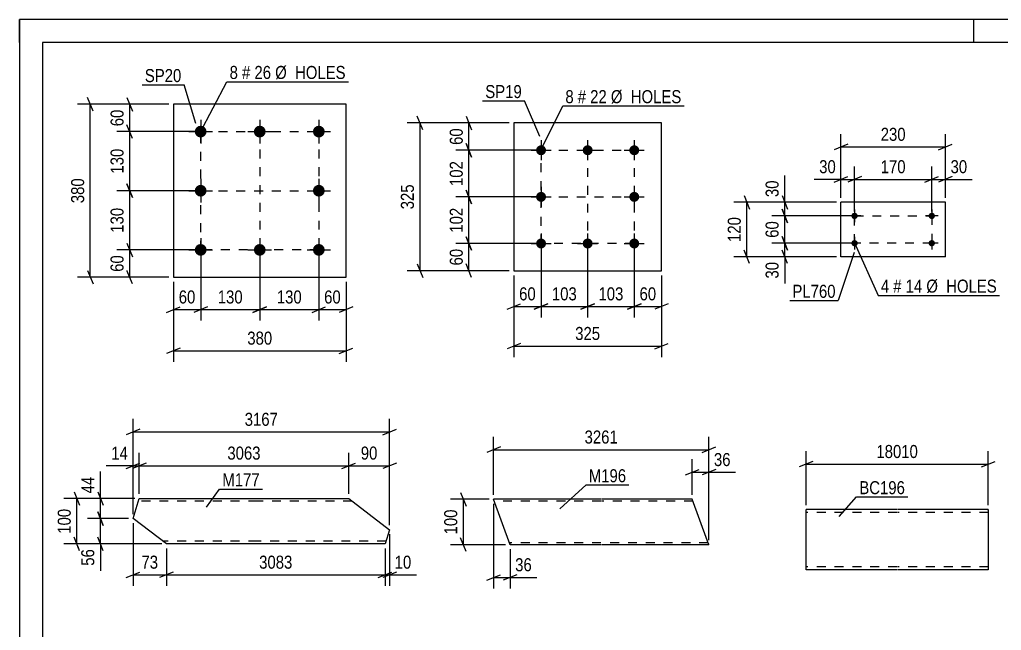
# Model space of a CAD drawing. Header units: millimetres. Extents: x 0 to 420, y 0 to 297.
# Drawn here: x 0 to 216, y 162.7 to 297 of the extents above; entities that cross this region are included whole.
import ezdxf

# ---------------------------------------------------------------- set-up
doc = ezdxf.new("R2010")
doc.units = ezdxf.units.MM
doc.linetypes.add('DXK_LINE_DOT2', pattern=[3.9198, 1.9599, -1.9599])
doc.styles.add('Arial Narrow', font='ARIALN.TTF', dxfattribs={"height": 0.2})

# ---------------------------------------------------------------- blocks, each defined once
blk = doc.blocks.new('Unknown-814761063-1133')
at = {"color": 5, "linetype": 'Continuous'}
for p, q in [((420, 297), (0, 297)), ((0, 297), (0, 0)), ((0, 292), (0, 297)), ((210, 292), (210, 297)), ((415, 292), (5, 292)), ((5, 292), (5, 5))]:
    blk.add_line(p, q, dxfattribs=at)
blk = doc.blocks.new('Part-814761063-11784 - 11783')
at = {"color": 2, "linetype": 'Continuous'}
for p, q in [((127.93, 191.57), (104.29, 191.57)), ((107.93, 181.57), (104.29, 191.57)), ((148.03, 191.57), (128.03, 191.57)), ((151.38, 182.37), (148.03, 191.57)), ((127.93, 181.57), (107.93, 181.57)), ((151.67, 181.57), (128.03, 181.57)), ((151.67, 181.57), (151.38, 182.37))]:
    blk.add_line(p, q, dxfattribs=at)
at = {"color": 7, "linetype": 'DXK_LINE_DOT2'}
for p, q in [((127.93, 191.17), (104.43, 191.17)), ((148.17, 191.17), (128.03, 191.17)), ((127.93, 181.97), (107.78, 181.97)), ((107.84, 181.81), (107.93, 181.57)), ((151.52, 181.97), (128.03, 181.97)), ((151.64, 181.63), (151.58, 181.81)), ((151.67, 181.57), (151.64, 181.63))]:
    blk.add_line(p, q, dxfattribs=at)
blk = doc.blocks.new('Part-814761063-11792 - 11791')
at = {"color": 2, "linetype": 'Continuous'}
for p, q in [((24.96, 187.32), (26.34, 191.73)), ((26.34, 191.73), (52.31, 191.73)), ((52.41, 191.73), (72.41, 191.73)), ((72.41, 191.73), (81.4, 184.87)), ((32.31, 181.73), (24.96, 187.32)), ((81.4, 184.87), (80.42, 181.73)), ((52.31, 181.73), (32.31, 181.73)), ((80.42, 181.73), (52.41, 181.73))]:
    blk.add_line(p, q, dxfattribs=at)
at = {"color": 7, "linetype": 'DXK_LINE_DOT2'}
for p, q in [((52.31, 191.13), (26.15, 191.13)), ((73.19, 191.13), (52.41, 191.13)), ((52.31, 182.33), (31.52, 182.33)), ((80.61, 182.33), (52.41, 182.33))]:
    blk.add_line(p, q, dxfattribs=at)
blk = doc.blocks.new('Part-814761063-9912 - 9911')
at = {"color": 2, "linetype": 'Continuous'}
for p, q in [((141.25, 274.29), (108.75, 274.29)), ((108.75, 274.29), (108.75, 241.79)), ((141.25, 241.79), (141.25, 274.29)), ((108.75, 241.79), (141.25, 241.79))]:
    blk.add_line(p, q, dxfattribs=at)
blk = doc.blocks.new('Bolt-814761063-9913 - 9911')
at = {"linetype": 'Continuous'}
for points in [[(114.75, 269.39, -1), (114.75, 267.19, -1)], [(125, 269.39, -1), (125, 267.19, -1)], [(135.25, 269.39, -1), (135.25, 267.19, -1)], [(114.75, 259.14, -1), (114.75, 256.94, -1)], [(135.25, 259.14, -1), (135.25, 256.94, -1)], [(114.75, 248.89, -1), (114.75, 246.69, -1)], [(125, 248.89, -1), (125, 246.69, -1)], [(135.25, 248.89, -1), (135.25, 246.69, -1)]]:
    blk.add_hatch(color=1, dxfattribs=at).paths.add_polyline_path(points)
at = {"color": 1, "linetype": 'Continuous'}
for p, q in [((114.75, 270.49), (114.75, 266.09)), ((125, 270.49), (125, 266.09)), ((135.25, 270.49), (135.25, 266.09)), ((112.55, 268.29), (116.95, 268.29)), ((122.8, 268.29), (127.2, 268.29)), ((133.05, 268.29), (137.45, 268.29)), ((114.75, 260.24), (114.75, 255.84)), ((135.25, 260.24), (135.25, 255.84)), ((112.55, 258.04), (116.95, 258.04)), ((133.05, 258.04), (137.45, 258.04)), ((114.75, 249.99), (114.75, 245.59)), ((125, 249.99), (125, 245.59)), ((135.25, 249.99), (135.25, 245.59)), ((112.55, 247.79), (116.95, 247.79)), ((122.8, 247.79), (127.2, 247.79)), ((133.05, 247.79), (137.45, 247.79))]:
    blk.add_line(p, q, dxfattribs=at)
blk = doc.blocks.new('Part-814761063-9975 - 9974')
at = {"color": 2, "linetype": 'Continuous'}
for p, q in [((71.84, 278.39), (33.84, 278.39)), ((33.84, 278.39), (33.84, 240.39)), ((71.84, 240.39), (71.84, 278.39)), ((33.84, 240.39), (71.84, 240.39))]:
    blk.add_line(p, q, dxfattribs=at)
blk = doc.blocks.new('Bolt-814761063-9976 - 9974')
at = {"linetype": 'Continuous'}
for points in [[(39.84, 273.69, -1), (39.84, 271.09, -1)], [(52.84, 273.69, -1), (52.84, 271.09, -1)], [(65.84, 273.69, -1), (65.84, 271.09, -1)], [(39.84, 260.69, -1), (39.84, 258.09, -1)], [(65.84, 260.69, -1), (65.84, 258.09, -1)], [(39.84, 247.69, -1), (39.84, 245.09, -1)], [(52.84, 247.69, -1), (52.84, 245.09, -1)], [(65.84, 247.69, -1), (65.84, 245.09, -1)]]:
    blk.add_hatch(color=1, dxfattribs=at).paths.add_polyline_path(points)
at = {"color": 1, "linetype": 'Continuous'}
for p, q in [((39.84, 274.99), (39.84, 269.79)), ((52.84, 274.99), (52.84, 269.79)), ((65.84, 274.99), (65.84, 269.79)), ((37.24, 272.39), (42.44, 272.39)), ((50.24, 272.39), (55.44, 272.39)), ((63.24, 272.39), (68.44, 272.39)), ((39.84, 261.99), (39.84, 256.79)), ((65.84, 261.99), (65.84, 256.79)), ((37.24, 259.39), (42.44, 259.39)), ((63.24, 259.39), (68.44, 259.39)), ((39.84, 248.99), (39.84, 243.79)), ((52.84, 248.99), (52.84, 243.79)), ((65.84, 248.99), (65.84, 243.79)), ((37.24, 246.39), (42.44, 246.39)), ((50.24, 246.39), (55.44, 246.39)), ((63.24, 246.39), (68.44, 246.39))]:
    blk.add_line(p, q, dxfattribs=at)
blk = doc.blocks.new('Part-814761063-10083 - 10082')
at = {"color": 2, "linetype": 'Continuous'}
for p, q in [((203.73, 256.86), (180.73, 256.86)), ((180.73, 244.86), (180.73, 256.86)), ((203.73, 244.86), (203.73, 256.86)), ((203.73, 244.86), (180.73, 244.86))]:
    blk.add_line(p, q, dxfattribs=at)
blk = doc.blocks.new('Bolt-814761063-10084 - 10082')
at = {"linetype": 'Continuous'}
for points in [[(183.73, 253.16, -1), (183.73, 254.56, -1)], [(200.73, 253.16, -1), (200.73, 254.56, -1)], [(183.73, 247.16, -1), (183.73, 248.56, -1)], [(200.73, 247.16, -1), (200.73, 248.56, -1)]]:
    blk.add_hatch(color=1, dxfattribs=at).paths.add_polyline_path(points)
at = {"color": 1, "linetype": 'Continuous'}
for p, q in [((183.73, 255.26), (183.73, 252.46)), ((200.73, 255.26), (200.73, 252.46)), ((185.13, 253.86), (182.33, 253.86)), ((202.13, 253.86), (199.33, 253.86)), ((183.73, 249.26), (183.73, 246.46)), ((200.73, 249.26), (200.73, 246.46)), ((185.13, 247.86), (182.33, 247.86)), ((202.13, 247.86), (199.33, 247.86))]:
    blk.add_line(p, q, dxfattribs=at)
blk = doc.blocks.new('Part-814761063-10213 - 10212')
at = {"color": 2, "linetype": 'Continuous'}
for p, q in [((193.07, 189.28), (173.07, 189.28)), ((173.07, 176.17), (173.07, 189.28)), ((213.17, 189.28), (193.17, 189.28)), ((213.17, 189.28), (213.17, 176.08)), ((173.07, 176.08), (173.07, 176.17)), ((193.07, 176.08), (173.07, 176.08)), ((213.17, 176.08), (193.17, 176.08))]:
    blk.add_line(p, q, dxfattribs=at)
at = {"color": 7, "linetype": 'DXK_LINE_DOT2'}
for p, q in [((193.07, 188.68), (173.07, 188.68)), ((213.17, 188.68), (193.17, 188.68)), ((213.17, 189.18), (213.17, 189.28)), ((173.07, 176.68), (173.07, 176.72)), ((193.07, 176.68), (173.07, 176.68)), ((213.17, 176.68), (193.17, 176.68)), ((213.17, 176.68), (213.17, 176.72))]:
    blk.add_line(p, q, dxfattribs=at)
blk = doc.blocks.new('Rectangle-814761063-12235 - 9911')
at = {"color": 1, "linetype": 'DXK_LINE_DOT2'}
blk.add_lwpolyline([(114.75, 268.29), (135.25, 268.29), (135.25, 247.79), (114.75, 247.79), (114.75, 268.29)], close=True, dxfattribs=at)
blk = doc.blocks.new('Rectangle-814761063-12224 - 9974')
at = {"color": 1, "linetype": 'DXK_LINE_DOT2'}
blk.add_lwpolyline([(39.84, 272.39), (65.84, 272.39), (65.84, 246.39), (39.84, 246.39), (39.84, 272.39)], close=True, dxfattribs=at)
blk = doc.blocks.new('Rectangle-814761063-12245 - 10082')
at = {"color": 1, "linetype": 'DXK_LINE_DOT2'}
blk.add_lwpolyline([(183.73, 253.86), (200.73, 253.86), (200.73, 247.86), (183.73, 247.86), (183.73, 253.86)], close=True, dxfattribs=at)
blk = doc.blocks.new('Line-814761063-12289 - 9911')
at = {"color": 1, "linetype": 'DXK_LINE_DOT2'}
blk.add_line((125, 268.29), (125, 247.79), dxfattribs=at)
blk = doc.blocks.new('Line-814761063-12275 - 9974')
at = {"color": 1, "linetype": 'DXK_LINE_DOT2'}
blk.add_line((52.84, 272.39), (52.84, 246.39), dxfattribs=at)
blk = doc.blocks.new('Line-814761063-12296 - 9911')
at = {"color": 1, "linetype": 'DXK_LINE_DOT2'}
blk.add_line((114.75, 258.04), (135.25, 258.04), dxfattribs=at)
blk = doc.blocks.new('Line-814761063-12282 - 9974')
at = {"color": 1, "linetype": 'DXK_LINE_DOT2'}
blk.add_line((39.84, 259.39), (65.84, 259.39), dxfattribs=at)
blk = doc.blocks.new('StraightDimension-814761063-12128 - 11783')
at = {"color": 7, "linetype": 'Continuous'}
for p, q in [((148.03, 192.57), (148.03, 200.36)), ((151.67, 182.57), (151.67, 200.36)), ((146.53, 196.91), (149.53, 198.11)), ((148.03, 197.51), (151.67, 197.51)), ((153.17, 198.11), (150.17, 196.91))]:
    blk.add_line(p, q, dxfattribs=at)
at = {"color": 0}
blk.add_wipeout([(157.05, 198.26), (157.05, 202.46), (152.19, 202.46), (152.19, 198.26)], dxfattribs=at)
at = {"color": 7, "linetype": 'Continuous'}
blk.add_line((151.67, 197.51), (157.57, 197.51), dxfattribs=at)
blk.add_line((151.67, 197.51), (157.57, 197.51), dxfattribs=at)
at = {"color": 3, "style": 'Arial Narrow'}
blk.add_text('36', height=2.863, dxfattribs=at).set_placement((152.79, 198.86))
blk = doc.blocks.new('StraightDimension-814761063-12171 - 11783')
at = {"color": 7, "linetype": 'Continuous'}
for p, q in [((97.05, 193.07), (98.25, 190.07)), ((103.29, 191.57), (94.8, 191.57)), ((97.65, 181.57), (97.65, 191.57)), ((106.93, 181.57), (94.8, 181.57)), ((98.25, 180.07), (97.05, 183.07))]:
    blk.add_line(p, q, dxfattribs=at)
at = {"color": 0}
blk.add_wipeout([(96.9, 189.92), (92.7, 189.92), (92.7, 183.23), (96.9, 183.23)], dxfattribs=at)
at = {"color": 3, "style": 'Arial Narrow'}
blk.add_text('100', height=2.863, rotation=90.0002, dxfattribs=at).set_placement((96.3, 183.83))
blk = doc.blocks.new('StraightDimension-814761063-12117 - 11783')
at = {"color": 7, "linetype": 'Continuous'}
for p, q in [((104.29, 192.57), (104.29, 205.31)), ((151.67, 182.57), (151.67, 205.31)), ((105.79, 203.06), (102.79, 201.86)), ((104.29, 202.46), (151.67, 202.46)), ((150.17, 201.86), (153.17, 203.06))]:
    blk.add_line(p, q, dxfattribs=at)
at = {"color": 0}
blk.add_wipeout([(132.23, 203.21), (132.23, 207.41), (123.72, 207.41), (123.72, 203.21)], dxfattribs=at)
at = {"color": 3, "style": 'Arial Narrow'}
blk.add_text('3261', height=2.863, dxfattribs=at).set_placement((124.32, 203.81))
blk = doc.blocks.new('StraightDimension-814761063-12153 - 11783')
at = {"color": 7, "linetype": 'Continuous'}
for p, q in [((104.29, 190.57), (104.29, 171.98)), ((107.93, 180.57), (107.93, 171.98)), ((102.79, 173.78), (105.79, 174.98)), ((104.29, 174.38), (107.93, 174.38)), ((109.43, 174.98), (106.43, 173.78))]:
    blk.add_line(p, q, dxfattribs=at)
at = {"color": 0}
blk.add_wipeout([(113.31, 175.13), (113.31, 179.33), (108.45, 179.33), (108.45, 175.13)], dxfattribs=at)
at = {"color": 7, "linetype": 'Continuous'}
blk.add_line((107.93, 174.38), (113.83, 174.38), dxfattribs=at)
blk.add_line((107.93, 174.38), (113.83, 174.38), dxfattribs=at)
at = {"color": 3, "style": 'Arial Narrow'}
blk.add_text('36', height=2.863, dxfattribs=at).set_placement((109.05, 175.73))
blk = doc.blocks.new('StraightDimension-814761063-11976 - 11791')
at = {"color": 7, "linetype": 'Continuous'}
for p, q in [((81.4, 183.87), (81.4, 172.55)), ((80.42, 180.73), (80.42, 172.55)), ((78.92, 174.35), (81.92, 175.55)), ((82.9, 175.55), (79.9, 174.35)), ((80.42, 174.95), (81.4, 174.95))]:
    blk.add_line(p, q, dxfattribs=at)
at = {"color": 0}
blk.add_wipeout([(86.78, 175.7), (86.78, 179.9), (81.93, 179.9), (81.93, 175.7)], dxfattribs=at)
at = {"color": 7, "linetype": 'Continuous'}
blk.add_line((81.4, 174.95), (87.31, 174.95), dxfattribs=at)
blk.add_line((81.4, 174.95), (87.31, 174.95), dxfattribs=at)
at = {"color": 3, "style": 'Arial Narrow'}
blk.add_text('10', height=2.863, dxfattribs=at).set_placement((82.53, 176.3))
blk = doc.blocks.new('StraightDimension-814761063-11896 - 11791')
at = {"color": 7, "linetype": 'Continuous'}
for p, q in [((24.96, 188.32), (24.96, 201.78)), ((26.34, 192.73), (26.34, 201.78)), ((23.46, 198.33), (26.46, 199.53)), ((27.84, 199.53), (24.84, 198.33)), ((24.96, 198.93), (26.34, 198.93))]:
    blk.add_line(p, q, dxfattribs=at)
at = {"color": 0}
blk.add_wipeout([(24.44, 199.68), (24.44, 203.88), (19.58, 203.88), (19.58, 199.68)], dxfattribs=at)
at = {"color": 7, "linetype": 'Continuous'}
blk.add_line((24.96, 198.93), (19.06, 198.93), dxfattribs=at)
blk.add_line((24.96, 198.93), (19.06, 198.93), dxfattribs=at)
at = {"color": 3, "style": 'Arial Narrow'}
blk.add_text('14', height=2.863, dxfattribs=at).set_placement((20.18, 200.28))
blk = doc.blocks.new('StraightDimension-814761063-11894 - 11791')
at = {"color": 7, "linetype": 'Continuous'}
for p, q in [((72.41, 192.73), (72.41, 201.78)), ((81.4, 185.87), (81.4, 201.78)), ((70.91, 198.33), (73.91, 199.53)), ((72.41, 198.93), (81.4, 198.93)), ((82.9, 199.53), (79.9, 198.33))]:
    blk.add_line(p, q, dxfattribs=at)
at = {"color": 0}
blk.add_wipeout([(79.33, 199.68), (79.33, 203.88), (74.48, 203.88), (74.48, 199.68)], dxfattribs=at)
at = {"color": 3, "style": 'Arial Narrow'}
blk.add_text('90', height=2.863, dxfattribs=at).set_placement((75.08, 200.28))
blk = doc.blocks.new('StraightDimension-814761063-11895 - 11791')
at = {"color": 7, "linetype": 'Continuous'}
for p, q in [((26.34, 192.73), (26.34, 201.78)), ((72.41, 192.73), (72.41, 201.78)), ((27.84, 199.53), (24.84, 198.33)), ((26.34, 198.93), (72.41, 198.93)), ((70.91, 198.33), (73.91, 199.53))]:
    blk.add_line(p, q, dxfattribs=at)
at = {"color": 0}
blk.add_wipeout([(53.63, 199.68), (53.63, 203.88), (45.11, 203.88), (45.11, 199.68)], dxfattribs=at)
at = {"color": 3, "style": 'Arial Narrow'}
blk.add_text('3063', height=2.863, dxfattribs=at).set_placement((45.71, 200.28))
blk = doc.blocks.new('StraightDimension-814761063-11954 - 11791')
at = {"color": 7, "linetype": 'Continuous'}
for p, q in [((24.96, 188.32), (24.96, 209.21)), ((81.4, 185.87), (81.4, 209.21)), ((26.46, 206.96), (23.46, 205.76)), ((24.96, 206.36), (81.4, 206.36)), ((79.9, 205.76), (82.9, 206.96))]:
    blk.add_line(p, q, dxfattribs=at)
at = {"color": 0}
blk.add_wipeout([(57.44, 207.11), (57.44, 211.31), (48.93, 211.31), (48.93, 207.11)], dxfattribs=at)
at = {"color": 3, "style": 'Arial Narrow'}
blk.add_text('3167', height=2.863, dxfattribs=at).set_placement((49.53, 207.71))
blk = doc.blocks.new('StraightDimension-814761063-11977 - 11791')
at = {"color": 7, "linetype": 'Continuous'}
for p, q in [((32.31, 180.73), (32.31, 172.55)), ((80.42, 180.73), (80.42, 172.55)), ((33.81, 175.55), (30.81, 174.35)), ((78.92, 174.35), (81.92, 175.55)), ((32.31, 174.95), (80.42, 174.95))]:
    blk.add_line(p, q, dxfattribs=at)
at = {"color": 0}
blk.add_wipeout([(60.62, 175.7), (60.62, 179.9), (52.11, 179.9), (52.11, 175.7)], dxfattribs=at)
at = {"color": 3, "style": 'Arial Narrow'}
blk.add_text('3083', height=2.863, dxfattribs=at).set_placement((52.71, 176.3))
blk = doc.blocks.new('StraightDimension-814761063-11978 - 11791')
at = {"color": 7, "linetype": 'Continuous'}
for p, q in [((24.96, 186.32), (24.96, 172.55)), ((32.31, 180.73), (32.31, 172.55)), ((23.46, 174.35), (26.46, 175.55)), ((33.81, 175.55), (30.81, 174.35)), ((24.96, 174.95), (32.31, 174.95))]:
    blk.add_line(p, q, dxfattribs=at)
at = {"color": 0}
blk.add_wipeout([(31.06, 175.7), (31.06, 179.9), (26.21, 179.9), (26.21, 175.7)], dxfattribs=at)
at = {"color": 3, "style": 'Arial Narrow'}
blk.add_text('73', height=2.863, dxfattribs=at).set_placement((26.81, 176.3))
blk = doc.blocks.new('StraightDimension-814761063-12036 - 11791')
at = {"color": 7, "linetype": 'Continuous'}
for p, q in [((17.18, 193.23), (18.38, 190.23)), ((25.34, 191.73), (14.93, 191.73)), ((17.78, 187.32), (17.78, 191.73)), ((18.38, 185.82), (17.18, 188.82)), ((23.96, 187.32), (14.93, 187.32))]:
    blk.add_line(p, q, dxfattribs=at)
at = {"color": 0}
blk.add_wipeout([(17.03, 197.11), (12.83, 197.11), (12.83, 192.25), (17.03, 192.25)], dxfattribs=at)
at = {"color": 7, "linetype": 'Continuous'}
blk.add_line((17.78, 191.73), (17.78, 197.63), dxfattribs=at)
blk.add_line((17.78, 191.73), (17.78, 197.63), dxfattribs=at)
at = {"color": 3, "style": 'Arial Narrow'}
blk.add_text('44', height=2.863, rotation=90.0002, dxfattribs=at).set_placement((16.43, 192.85))
blk = doc.blocks.new('StraightDimension-814761063-12037 - 11791')
at = {"color": 7, "linetype": 'Continuous'}
for p, q in [((17.18, 188.82), (18.38, 185.82)), ((23.96, 187.32), (14.93, 187.32)), ((17.78, 181.73), (17.78, 187.32)), ((31.31, 181.73), (14.93, 181.73)), ((18.38, 180.23), (17.18, 183.23))]:
    blk.add_line(p, q, dxfattribs=at)
at = {"color": 0}
blk.add_wipeout([(17.03, 181.2), (12.83, 181.2), (12.83, 176.34), (17.03, 176.34)], dxfattribs=at)
at = {"color": 7, "linetype": 'Continuous'}
blk.add_line((17.78, 181.73), (17.78, 175.82), dxfattribs=at)
blk.add_line((17.78, 181.73), (17.78, 175.82), dxfattribs=at)
at = {"color": 3, "style": 'Arial Narrow'}
blk.add_text('56', height=2.863, rotation=90.0002, dxfattribs=at).set_placement((16.43, 176.94))
blk = doc.blocks.new('StraightDimension-814761063-12085 - 11791')
at = {"color": 7, "linetype": 'Continuous'}
for p, q in [((11.99, 193.23), (13.19, 190.23)), ((25.34, 191.73), (9.74, 191.73)), ((12.59, 181.73), (12.59, 191.73)), ((31.31, 181.73), (9.74, 181.73)), ((13.19, 180.23), (11.99, 183.23))]:
    blk.add_line(p, q, dxfattribs=at)
at = {"color": 0}
blk.add_wipeout([(11.84, 190.07), (7.64, 190.07), (7.64, 183.38), (11.84, 183.38)], dxfattribs=at)
at = {"color": 3, "style": 'Arial Narrow'}
blk.add_text('100', height=2.863, rotation=90.0002, dxfattribs=at).set_placement((11.24, 183.98))
blk = doc.blocks.new('StraightDimension-814761063-10254 - 9911')
at = {"color": 7, "linetype": 'Continuous'}
for p, q in [((98.26, 275.79), (99.46, 272.79)), ((107.75, 274.29), (96.01, 274.29)), ((98.86, 268.29), (98.86, 274.29)), ((113.75, 268.29), (96.01, 268.29)), ((99.46, 266.79), (98.26, 269.79))]:
    blk.add_line(p, q, dxfattribs=at)
at = {"color": 0}
blk.add_wipeout([(98.11, 273.72), (93.91, 273.72), (93.91, 268.86), (98.11, 268.86)], dxfattribs=at)
at = {"color": 3, "style": 'Arial Narrow'}
blk.add_text('60', height=2.863, rotation=90.0002, dxfattribs=at).set_placement((97.51, 269.46))
blk = doc.blocks.new('StraightDimension-814761063-10274 - 9911')
at = {"color": 7, "linetype": 'Continuous'}
for p, q in [((135.25, 246.79), (135.25, 231.54)), ((141.25, 240.79), (141.25, 231.54)), ((133.75, 233.34), (136.75, 234.54)), ((135.25, 233.94), (141.25, 233.94)), ((142.75, 234.54), (139.75, 233.34))]:
    blk.add_line(p, q, dxfattribs=at)
at = {"color": 0}
blk.add_wipeout([(140.68, 234.69), (140.68, 238.89), (135.82, 238.89), (135.82, 234.69)], dxfattribs=at)
at = {"color": 3, "style": 'Arial Narrow'}
blk.add_text('60', height=2.863, dxfattribs=at).set_placement((136.42, 235.29))
blk = doc.blocks.new('StraightDimension-814761063-10255 - 9911')
at = {"color": 7, "linetype": 'Continuous'}
for p, q in [((113.75, 268.29), (96.01, 268.29)), ((98.26, 269.79), (99.46, 266.79)), ((98.86, 258.04), (98.86, 268.29)), ((99.46, 256.54), (98.26, 259.54)), ((113.75, 258.04), (96.01, 258.04))]:
    blk.add_line(p, q, dxfattribs=at)
at = {"color": 0}
blk.add_wipeout([(98.11, 266.51), (93.91, 266.51), (93.91, 259.82), (98.11, 259.82)], dxfattribs=at)
at = {"color": 3, "style": 'Arial Narrow'}
blk.add_text('102', height=2.863, rotation=90.0002, dxfattribs=at).set_placement((97.51, 260.42))
blk = doc.blocks.new('StraightDimension-814761063-10256 - 9911')
at = {"color": 7, "linetype": 'Continuous'}
for p, q in [((98.26, 259.54), (99.46, 256.54)), ((113.75, 258.04), (96.01, 258.04)), ((98.86, 247.79), (98.86, 258.04)), ((99.46, 246.29), (98.26, 249.29)), ((113.75, 247.79), (96.01, 247.79))]:
    blk.add_line(p, q, dxfattribs=at)
at = {"color": 0}
blk.add_wipeout([(98.11, 256.26), (93.91, 256.26), (93.91, 249.57), (98.11, 249.57)], dxfattribs=at)
at = {"color": 3, "style": 'Arial Narrow'}
blk.add_text('102', height=2.863, rotation=90.0002, dxfattribs=at).set_placement((97.51, 250.17))
blk = doc.blocks.new('StraightDimension-814761063-10257 - 9911')
at = {"color": 7, "linetype": 'Continuous'}
for p, q in [((98.26, 249.29), (99.46, 246.29)), ((113.75, 247.79), (96.01, 247.79)), ((98.86, 241.79), (98.86, 247.79)), ((99.46, 240.29), (98.26, 243.29)), ((107.75, 241.79), (96.01, 241.79))]:
    blk.add_line(p, q, dxfattribs=at)
at = {"color": 0}
blk.add_wipeout([(98.11, 247.22), (93.91, 247.22), (93.91, 242.36), (98.11, 242.36)], dxfattribs=at)
at = {"color": 3, "style": 'Arial Narrow'}
blk.add_text('60', height=2.863, rotation=90.0002, dxfattribs=at).set_placement((97.51, 242.96))
blk = doc.blocks.new('StraightDimension-814761063-10270 - 9911')
at = {"color": 7, "linetype": 'Continuous'}
for p, q in [((88.71, 272.79), (87.51, 275.79)), ((107.75, 274.29), (85.26, 274.29)), ((88.11, 241.79), (88.11, 274.29)), ((87.51, 243.29), (88.71, 240.29)), ((107.75, 241.79), (85.26, 241.79))]:
    blk.add_line(p, q, dxfattribs=at)
at = {"color": 0}
blk.add_wipeout([(87.36, 261.38), (83.16, 261.38), (83.16, 254.7), (87.36, 254.7)], dxfattribs=at)
at = {"color": 3, "style": 'Arial Narrow'}
blk.add_text('325', height=2.863, rotation=90.0002, dxfattribs=at).set_placement((86.76, 255.3))
blk = doc.blocks.new('StraightDimension-814761063-10275 - 9911')
at = {"color": 7, "linetype": 'Continuous'}
for p, q in [((125, 246.79), (125, 231.54)), ((135.25, 246.79), (135.25, 231.54)), ((123.5, 233.34), (126.5, 234.54)), ((125, 233.94), (135.25, 233.94)), ((136.75, 234.54), (133.75, 233.34))]:
    blk.add_line(p, q, dxfattribs=at)
at = {"color": 0}
blk.add_wipeout([(133.47, 234.69), (133.47, 238.89), (126.78, 238.89), (126.78, 234.69)], dxfattribs=at)
at = {"color": 3, "style": 'Arial Narrow'}
blk.add_text('103', height=2.863, dxfattribs=at).set_placement((127.38, 235.29))
blk = doc.blocks.new('StraightDimension-814761063-10276 - 9911')
at = {"color": 7, "linetype": 'Continuous'}
for p, q in [((114.75, 246.79), (114.75, 231.54)), ((125, 246.79), (125, 231.54)), ((113.25, 233.34), (116.25, 234.54)), ((114.75, 233.94), (125, 233.94)), ((126.5, 234.54), (123.5, 233.34))]:
    blk.add_line(p, q, dxfattribs=at)
at = {"color": 0}
blk.add_wipeout([(123.22, 234.69), (123.22, 238.89), (116.53, 238.89), (116.53, 234.69)], dxfattribs=at)
at = {"color": 3, "style": 'Arial Narrow'}
blk.add_text('103', height=2.863, dxfattribs=at).set_placement((117.13, 235.29))
blk = doc.blocks.new('StraightDimension-814761063-10277 - 9911')
at = {"color": 7, "linetype": 'Continuous'}
for p, q in [((114.75, 246.79), (114.75, 231.54)), ((108.75, 240.79), (108.75, 231.54)), ((107.25, 233.34), (110.25, 234.54)), ((108.75, 233.94), (114.75, 233.94)), ((116.25, 234.54), (113.25, 233.34))]:
    blk.add_line(p, q, dxfattribs=at)
at = {"color": 0}
blk.add_wipeout([(114.18, 234.69), (114.18, 238.89), (109.32, 238.89), (109.32, 234.69)], dxfattribs=at)
at = {"color": 3, "style": 'Arial Narrow'}
blk.add_text('60', height=2.863, dxfattribs=at).set_placement((109.92, 235.29))
blk = doc.blocks.new('StraightDimension-814761063-10290 - 9911')
at = {"color": 7, "linetype": 'Continuous'}
for p, q in [((108.75, 240.79), (108.75, 222.83)), ((141.25, 240.79), (141.25, 222.83)), ((110.25, 225.83), (107.25, 224.63)), ((108.75, 225.23), (141.25, 225.23)), ((139.75, 224.63), (142.75, 225.83))]:
    blk.add_line(p, q, dxfattribs=at)
at = {"color": 0}
blk.add_wipeout([(128.34, 225.98), (128.34, 230.18), (121.66, 230.18), (121.66, 225.98)], dxfattribs=at)
at = {"color": 3, "style": 'Arial Narrow'}
blk.add_text('325', height=2.863, dxfattribs=at).set_placement((122.26, 226.58))
blk = doc.blocks.new('StraightDimension-814761063-10378 - 9974')
at = {"color": 7, "linetype": 'Continuous'}
for p, q in [((33.84, 239.39), (33.84, 221.8)), ((71.84, 239.39), (71.84, 221.8)), ((35.34, 224.8), (32.34, 223.6)), ((70.34, 223.6), (73.34, 224.8)), ((33.84, 224.2), (71.84, 224.2))]:
    blk.add_line(p, q, dxfattribs=at)
at = {"color": 0}
blk.add_wipeout([(56.18, 224.95), (56.18, 229.15), (49.5, 229.15), (49.5, 224.95)], dxfattribs=at)
at = {"color": 3, "style": 'Arial Narrow'}
blk.add_text('380', height=2.863, dxfattribs=at).set_placement((50.1, 225.55))
blk = doc.blocks.new('StraightDimension-814761063-10342 - 9974')
at = {"color": 7, "linetype": 'Continuous'}
for p, q in [((23.62, 279.89), (24.82, 276.89)), ((32.84, 278.39), (21.37, 278.39)), ((24.22, 272.39), (24.22, 278.39)), ((38.84, 272.39), (21.37, 272.39)), ((24.82, 270.89), (23.62, 273.89))]:
    blk.add_line(p, q, dxfattribs=at)
at = {"color": 0}
blk.add_wipeout([(23.47, 277.82), (19.27, 277.82), (19.27, 272.96), (23.47, 272.96)], dxfattribs=at)
at = {"color": 3, "style": 'Arial Narrow'}
blk.add_text('60', height=2.863, rotation=90.0002, dxfattribs=at).set_placement((22.87, 273.56))
blk = doc.blocks.new('StraightDimension-814761063-10358 - 9974')
at = {"color": 7, "linetype": 'Continuous'}
for p, q in [((16.15, 276.89), (14.95, 279.89)), ((32.84, 278.39), (12.7, 278.39)), ((15.55, 240.39), (15.55, 278.39)), ((32.84, 240.39), (12.7, 240.39)), ((14.95, 241.89), (16.15, 238.89))]:
    blk.add_line(p, q, dxfattribs=at)
at = {"color": 0}
blk.add_wipeout([(14.8, 262.73), (10.6, 262.73), (10.6, 256.05), (14.8, 256.05)], dxfattribs=at)
at = {"color": 3, "style": 'Arial Narrow'}
blk.add_text('380', height=2.863, rotation=90.0002, dxfattribs=at).set_placement((14.2, 256.65))
blk = doc.blocks.new('StraightDimension-814761063-10343 - 9974')
at = {"color": 7, "linetype": 'Continuous'}
for p, q in [((38.84, 272.39), (21.37, 272.39)), ((24.82, 270.89), (23.62, 273.89)), ((24.22, 259.39), (24.22, 272.39)), ((38.84, 259.39), (21.37, 259.39)), ((23.62, 260.89), (24.82, 257.89))]:
    blk.add_line(p, q, dxfattribs=at)
at = {"color": 0}
blk.add_wipeout([(23.47, 269.23), (19.27, 269.23), (19.27, 262.55), (23.47, 262.55)], dxfattribs=at)
at = {"color": 3, "style": 'Arial Narrow'}
blk.add_text('130', height=2.863, rotation=90.0002, dxfattribs=at).set_placement((22.87, 263.15))
blk = doc.blocks.new('StraightDimension-814761063-10344 - 9974')
at = {"color": 7, "linetype": 'Continuous'}
for p, q in [((38.84, 259.39), (21.37, 259.39)), ((24.82, 257.89), (23.62, 260.89)), ((24.22, 246.39), (24.22, 259.39)), ((38.84, 246.39), (21.37, 246.39)), ((23.62, 247.89), (24.82, 244.89))]:
    blk.add_line(p, q, dxfattribs=at)
at = {"color": 0}
blk.add_wipeout([(23.47, 256.23), (19.27, 256.23), (19.27, 249.55), (23.47, 249.55)], dxfattribs=at)
at = {"color": 3, "style": 'Arial Narrow'}
blk.add_text('130', height=2.863, rotation=90.0002, dxfattribs=at).set_placement((22.87, 250.15))
blk = doc.blocks.new('StraightDimension-814761063-10345 - 9974')
at = {"color": 7, "linetype": 'Continuous'}
for p, q in [((38.84, 246.39), (21.37, 246.39)), ((23.62, 247.89), (24.82, 244.89)), ((24.22, 240.39), (24.22, 246.39)), ((32.84, 240.39), (21.37, 240.39)), ((24.82, 238.89), (23.62, 241.89))]:
    blk.add_line(p, q, dxfattribs=at)
at = {"color": 0}
blk.add_wipeout([(23.47, 245.82), (19.27, 245.82), (19.27, 240.96), (23.47, 240.96)], dxfattribs=at)
at = {"color": 3, "style": 'Arial Narrow'}
blk.add_text('60', height=2.863, rotation=90.0002, dxfattribs=at).set_placement((22.87, 241.56))
blk = doc.blocks.new('StraightDimension-814761063-10362 - 9974')
at = {"color": 7, "linetype": 'Continuous'}
for p, q in [((65.84, 245.39), (65.84, 230.85)), ((71.84, 239.39), (71.84, 230.85)), ((64.34, 232.65), (67.34, 233.85)), ((73.34, 233.85), (70.34, 232.65)), ((65.84, 233.25), (71.84, 233.25))]:
    blk.add_line(p, q, dxfattribs=at)
at = {"color": 0}
blk.add_wipeout([(71.27, 234), (71.27, 238.2), (66.41, 238.2), (66.41, 234)], dxfattribs=at)
at = {"color": 3, "style": 'Arial Narrow'}
blk.add_text('60', height=2.863, dxfattribs=at).set_placement((67.01, 234.6))
blk = doc.blocks.new('StraightDimension-814761063-10363 - 9974')
at = {"color": 7, "linetype": 'Continuous'}
for p, q in [((52.84, 245.39), (52.84, 230.85)), ((65.84, 245.39), (65.84, 230.85)), ((54.34, 233.85), (51.34, 232.65)), ((64.34, 232.65), (67.34, 233.85)), ((52.84, 233.25), (65.84, 233.25))]:
    blk.add_line(p, q, dxfattribs=at)
at = {"color": 0}
blk.add_wipeout([(62.68, 234), (62.68, 238.2), (56, 238.2), (56, 234)], dxfattribs=at)
at = {"color": 3, "style": 'Arial Narrow'}
blk.add_text('130', height=2.863, dxfattribs=at).set_placement((56.6, 234.6))
blk = doc.blocks.new('StraightDimension-814761063-10364 - 9974')
at = {"color": 7, "linetype": 'Continuous'}
for p, q in [((39.84, 245.39), (39.84, 230.85)), ((52.84, 245.39), (52.84, 230.85)), ((41.34, 233.85), (38.34, 232.65)), ((51.34, 232.65), (54.34, 233.85)), ((39.84, 233.25), (52.84, 233.25))]:
    blk.add_line(p, q, dxfattribs=at)
at = {"color": 0}
blk.add_wipeout([(49.68, 234), (49.68, 238.2), (43, 238.2), (43, 234)], dxfattribs=at)
at = {"color": 3, "style": 'Arial Narrow'}
blk.add_text('130', height=2.863, dxfattribs=at).set_placement((43.6, 234.6))
blk = doc.blocks.new('StraightDimension-814761063-10365 - 9974')
at = {"color": 7, "linetype": 'Continuous'}
for p, q in [((39.84, 245.39), (39.84, 230.85)), ((33.84, 239.39), (33.84, 230.85)), ((32.34, 232.65), (35.34, 233.85)), ((41.34, 233.85), (38.34, 232.65)), ((33.84, 233.25), (39.84, 233.25))]:
    blk.add_line(p, q, dxfattribs=at)
at = {"color": 0}
blk.add_wipeout([(39.27, 234), (39.27, 238.2), (34.41, 238.2), (34.41, 234)], dxfattribs=at)
at = {"color": 3, "style": 'Arial Narrow'}
blk.add_text('60', height=2.863, dxfattribs=at).set_placement((35.01, 234.6))
blk = doc.blocks.new('StraightDimension-814761063-10430 - 10082')
at = {"color": 7, "linetype": 'Continuous'}
for p, q in [((167.77, 258.36), (168.97, 255.36)), ((179.73, 256.86), (165.52, 256.86)), ((168.97, 252.36), (167.77, 255.36)), ((168.37, 253.86), (168.37, 256.86)), ((182.73, 253.86), (165.52, 253.86))]:
    blk.add_line(p, q, dxfattribs=at)
at = {"color": 0}
blk.add_wipeout([(167.62, 262.25), (163.42, 262.25), (163.42, 257.39), (167.62, 257.39)], dxfattribs=at)
at = {"color": 7, "linetype": 'Continuous'}
blk.add_line((168.37, 256.86), (168.37, 262.77), dxfattribs=at)
blk.add_line((168.37, 256.86), (168.37, 262.77), dxfattribs=at)
at = {"color": 3, "style": 'Arial Narrow'}
blk.add_text('30', height=2.863, rotation=90.0002, dxfattribs=at).set_placement((167.02, 257.99))
blk = doc.blocks.new('StraightDimension-814761063-10432 - 10082')
at = {"color": 7, "linetype": 'Continuous'}
for p, q in [((167.77, 249.36), (168.97, 246.36)), ((182.73, 247.86), (165.52, 247.86)), ((168.97, 243.36), (167.77, 246.36)), ((168.37, 244.86), (168.37, 247.86)), ((179.73, 244.86), (165.52, 244.86))]:
    blk.add_line(p, q, dxfattribs=at)
at = {"color": 0}
blk.add_wipeout([(167.62, 244.34), (163.42, 244.34), (163.42, 239.48), (167.62, 239.48)], dxfattribs=at)
at = {"color": 7, "linetype": 'Continuous'}
blk.add_line((168.37, 244.86), (168.37, 238.96), dxfattribs=at)
blk.add_line((168.37, 244.86), (168.37, 238.96), dxfattribs=at)
at = {"color": 3, "style": 'Arial Narrow'}
blk.add_text('30', height=2.863, rotation=90.0002, dxfattribs=at).set_placement((167.02, 240.08))
blk = doc.blocks.new('StraightDimension-814761063-10431 - 10082')
at = {"color": 7, "linetype": 'Continuous'}
for p, q in [((167.77, 255.36), (168.97, 252.36)), ((182.73, 253.86), (165.52, 253.86)), ((168.37, 247.86), (168.37, 253.86)), ((168.97, 246.36), (167.77, 249.36)), ((182.73, 247.86), (165.52, 247.86))]:
    blk.add_line(p, q, dxfattribs=at)
at = {"color": 0}
blk.add_wipeout([(167.62, 253.29), (163.42, 253.29), (163.42, 248.44), (167.62, 248.44)], dxfattribs=at)
at = {"color": 3, "style": 'Arial Narrow'}
blk.add_text('60', height=2.863, rotation=90.0002, dxfattribs=at).set_placement((167.02, 249.04))
blk = doc.blocks.new('StraightDimension-814761063-10442 - 10082')
at = {"color": 7, "linetype": 'Continuous'}
for p, q in [((159.44, 258.36), (160.64, 255.36)), ((179.73, 256.86), (157.19, 256.86)), ((160.04, 244.86), (160.04, 256.86)), ((160.64, 243.36), (159.44, 246.36)), ((179.73, 244.86), (157.19, 244.86))]:
    blk.add_line(p, q, dxfattribs=at)
at = {"color": 0}
blk.add_wipeout([(159.29, 254.21), (155.09, 254.21), (155.09, 247.52), (159.29, 247.52)], dxfattribs=at)
at = {"color": 3, "style": 'Arial Narrow'}
blk.add_text('120', height=2.863, rotation=90.0002, dxfattribs=at).set_placement((158.69, 248.12))
blk = doc.blocks.new('StraightDimension-814761063-10446 - 10082')
at = {"color": 7, "linetype": 'Continuous'}
for p, q in [((200.73, 254.86), (200.73, 264.74)), ((203.73, 257.86), (203.73, 264.74)), ((199.23, 261.29), (202.23, 262.49)), ((200.73, 261.89), (203.73, 261.89)), ((205.23, 262.49), (202.23, 261.29))]:
    blk.add_line(p, q, dxfattribs=at)
at = {"color": 0}
blk.add_wipeout([(209.11, 262.64), (209.11, 266.84), (204.26, 266.84), (204.26, 262.64)], dxfattribs=at)
at = {"color": 7, "linetype": 'Continuous'}
blk.add_line((203.73, 261.89), (209.64, 261.89), dxfattribs=at)
blk.add_line((203.73, 261.89), (209.64, 261.89), dxfattribs=at)
at = {"color": 3, "style": 'Arial Narrow'}
blk.add_text('30', height=2.863, dxfattribs=at).set_placement((204.86, 263.24))
blk = doc.blocks.new('StraightDimension-814761063-10447 - 10082')
at = {"color": 7, "linetype": 'Continuous'}
for p, q in [((183.73, 254.86), (183.73, 264.74)), ((200.73, 254.86), (200.73, 264.74)), ((185.23, 262.49), (182.23, 261.29)), ((183.73, 261.89), (200.73, 261.89)), ((199.23, 261.29), (202.23, 262.49))]:
    blk.add_line(p, q, dxfattribs=at)
at = {"color": 0}
blk.add_wipeout([(195.57, 262.64), (195.57, 266.84), (188.89, 266.84), (188.89, 262.64)], dxfattribs=at)
at = {"color": 3, "style": 'Arial Narrow'}
blk.add_text('170', height=2.863, dxfattribs=at).set_placement((189.49, 263.24))
blk = doc.blocks.new('StraightDimension-814761063-10448 - 10082')
at = {"color": 7, "linetype": 'Continuous'}
for p, q in [((180.73, 257.86), (180.73, 264.74)), ((183.73, 254.86), (183.73, 264.74)), ((179.23, 261.29), (182.23, 262.49)), ((180.73, 261.89), (183.73, 261.89)), ((185.23, 262.49), (182.23, 261.29))]:
    blk.add_line(p, q, dxfattribs=at)
at = {"color": 0}
blk.add_wipeout([(180.21, 262.64), (180.21, 266.84), (175.35, 266.84), (175.35, 262.64)], dxfattribs=at)
at = {"color": 7, "linetype": 'Continuous'}
blk.add_line((180.73, 261.89), (174.83, 261.89), dxfattribs=at)
blk.add_line((180.73, 261.89), (174.83, 261.89), dxfattribs=at)
at = {"color": 3, "style": 'Arial Narrow'}
blk.add_text('30', height=2.863, dxfattribs=at).set_placement((175.95, 263.24))
blk = doc.blocks.new('StraightDimension-814761063-10458 - 10082')
at = {"color": 7, "linetype": 'Continuous'}
for p, q in [((180.73, 257.86), (180.73, 271.86)), ((203.73, 257.86), (203.73, 271.86)), ((182.23, 269.61), (179.23, 268.41)), ((180.73, 269.01), (203.73, 269.01)), ((202.23, 268.41), (205.23, 269.61))]:
    blk.add_line(p, q, dxfattribs=at)
at = {"color": 0}
blk.add_wipeout([(195.57, 269.76), (195.57, 273.96), (188.89, 273.96), (188.89, 269.76)], dxfattribs=at)
at = {"color": 3, "style": 'Arial Narrow'}
blk.add_text('230', height=2.863, dxfattribs=at).set_placement((189.49, 270.36))
blk = doc.blocks.new('StraightDimension-814761063-10586 - 10212')
at = {"color": 7, "linetype": 'Continuous'}
for p, q in [((173.07, 190.28), (173.07, 202.13)), ((213.17, 190.28), (213.17, 202.13)), ((174.57, 199.88), (171.57, 198.68)), ((173.07, 199.28), (213.17, 199.28)), ((211.67, 198.68), (214.67, 199.88))]:
    blk.add_line(p, q, dxfattribs=at)
at = {"color": 0}
blk.add_wipeout([(198.29, 200.03), (198.29, 204.23), (187.94, 204.23), (187.94, 200.03)], dxfattribs=at)
at = {"color": 3, "style": 'Arial Narrow'}
blk.add_text('18010', height=2.863, dxfattribs=at).set_placement((188.54, 200.63))
blk = doc.blocks.new('Mark-814761063-12203 - 11783')
at = {"color": 0}
blk.add_wipeout([(133.47, 195.3), (133.47, 198.3), (125.25, 198.3), (125.25, 195.3)], dxfattribs=at)
blk.add_wipeout([(133.47, 195.3), (133.47, 198.3), (125.25, 198.3), (125.25, 195.3)], dxfattribs=at)
at = {"color": 30, "linetype": 'Continuous'}
for p, q in [((118.87, 189.49), (124.65, 194.7)), ((124.65, 194.7), (134.07, 194.7))]:
    blk.add_line(p, q, dxfattribs=at)
at = {"color": 3, "style": 'Arial Narrow'}
blk.add_text('M196', height=2.863, dxfattribs=at).set_placement((125.25, 195.3))
blk = doc.blocks.new('Mark-814761063-12195 - 11791')
at = {"color": 0}
blk.add_wipeout([(52.84, 194.4), (52.84, 197.4), (44.61, 197.4), (44.61, 194.4)], dxfattribs=at)
blk.add_wipeout([(52.84, 194.4), (52.84, 197.4), (44.61, 197.4), (44.61, 194.4)], dxfattribs=at)
at = {"color": 30, "linetype": 'Continuous'}
for p, q in [((41.11, 189.79), (44.01, 193.8)), ((44.01, 193.8), (53.44, 193.8))]:
    blk.add_line(p, q, dxfattribs=at)
at = {"color": 3, "style": 'Arial Narrow'}
blk.add_text('M177', height=2.863, dxfattribs=at).set_placement((44.61, 194.4))
blk = doc.blocks.new('Mark-814761063-10598 - 9911')
at = {"color": 0}
blk.add_wipeout([(110.51, 279.76), (110.51, 282.76), (102.47, 282.76), (102.47, 279.76)], dxfattribs=at)
blk.add_wipeout([(110.51, 279.76), (110.51, 282.76), (102.47, 282.76), (102.47, 279.76)], dxfattribs=at)
at = {"color": 30, "linetype": 'Continuous'}
for p in [(101.87, 279.16), (114.48, 271.32)]:
    blk.add_line(p, (111.11, 279.16), dxfattribs=at)
at = {"color": 3, "style": 'Arial Narrow'}
blk.add_text('SP19', height=2.863, dxfattribs=at).set_placement((102.47, 279.76))
blk = doc.blocks.new('Mark-814761063-10601 - 9911')
at = {"color": 0}
blk.add_wipeout([(121.92, 278.64), (121.92, 281.64), (120.1, 281.64), (120.1, 278.64)], dxfattribs=at)
blk.add_wipeout([(121.92, 278.64), (121.92, 281.64), (120.1, 281.64), (120.1, 278.64)], dxfattribs=at)
at = {"color": 7, "linetype": 'Continuous'}
blk.add_line((114.52, 268.03), (119.5, 278.04), dxfattribs=at)
at = {"color": 0}
blk.add_wipeout([(124.65, 278.64), (124.65, 281.64), (122.82, 281.64), (122.82, 278.64)], dxfattribs=at)
blk.add_wipeout([(124.65, 278.64), (124.65, 281.64), (122.82, 281.64), (122.82, 278.64)], dxfattribs=at)
at = {"color": 3, "style": 'Arial Narrow'}
blk.add_text('8', height=2.86, dxfattribs=at).set_placement((120.1, 278.64))
at = {"color": 0}
blk.add_wipeout([(129.21, 278.64), (129.21, 281.64), (125.55, 281.64), (125.55, 278.64)], dxfattribs=at)
blk.add_wipeout([(129.21, 278.64), (129.21, 281.64), (125.55, 281.64), (125.55, 278.64)], dxfattribs=at)
at = {"color": 3, "style": 'Arial Narrow'}
blk.add_text('#', height=2.86, dxfattribs=at).set_placement((122.82, 278.64))
at = {"color": 0}
blk.add_wipeout([(145.64, 278.64), (145.64, 281.64), (130.11, 281.64), (130.11, 278.64)], dxfattribs=at)
blk.add_wipeout([(145.64, 278.64), (145.64, 281.64), (130.11, 281.64), (130.11, 278.64)], dxfattribs=at)
at = {"color": 7, "linetype": 'Continuous'}
blk.add_line((119.5, 278.04), (146.24, 278.04), dxfattribs=at)
at = {"color": 3, "style": 'Arial Narrow'}
for s, p in [('22', (125.55, 278.64)), ('Ø  HOLES', (130.11, 278.64))]:
    blk.add_text(s, height=2.863, dxfattribs=at).set_placement(p)
blk = doc.blocks.new('Mark-814761063-12314 - 9974')
at = {"color": 0}
blk.add_wipeout([(35.59, 283.28), (35.59, 286.28), (27.55, 286.28), (27.55, 283.28)], dxfattribs=at)
blk.add_wipeout([(35.59, 283.28), (35.59, 286.28), (27.55, 286.28), (27.55, 283.28)], dxfattribs=at)
at = {"color": 30, "linetype": 'Continuous'}
for p in [(26.95, 282.68), (38.74, 274.16)]:
    blk.add_line(p, (36.19, 282.68), dxfattribs=at)
at = {"color": 3, "style": 'Arial Narrow'}
blk.add_text('SP20', height=2.863, dxfattribs=at).set_placement((27.55, 283.28))
blk = doc.blocks.new('Mark-814761063-10611 - 9974')
at = {"color": 0}
blk.add_wipeout([(48.04, 283.96), (48.04, 286.96), (46.21, 286.96), (46.21, 283.96)], dxfattribs=at)
blk.add_wipeout([(48.04, 283.96), (48.04, 286.96), (46.21, 286.96), (46.21, 283.96)], dxfattribs=at)
at = {"color": 7, "linetype": 'Continuous'}
blk.add_line((39.59, 271.91), (45.61, 283.36), dxfattribs=at)
at = {"color": 0}
blk.add_wipeout([(50.77, 283.96), (50.77, 286.96), (48.94, 286.96), (48.94, 283.96)], dxfattribs=at)
blk.add_wipeout([(50.77, 283.96), (50.77, 286.96), (48.94, 286.96), (48.94, 283.96)], dxfattribs=at)
at = {"color": 3, "style": 'Arial Narrow'}
blk.add_text('8', height=2.86, dxfattribs=at).set_placement((46.21, 283.96))
at = {"color": 0}
blk.add_wipeout([(55.33, 283.96), (55.33, 286.96), (51.67, 286.96), (51.67, 283.96)], dxfattribs=at)
blk.add_wipeout([(55.33, 283.96), (55.33, 286.96), (51.67, 286.96), (51.67, 283.96)], dxfattribs=at)
at = {"color": 3, "style": 'Arial Narrow'}
blk.add_text('#', height=2.86, dxfattribs=at).set_placement((48.94, 283.96))
at = {"color": 0}
blk.add_wipeout([(71.75, 283.96), (71.75, 286.96), (56.23, 286.96), (56.23, 283.96)], dxfattribs=at)
blk.add_wipeout([(71.75, 283.96), (71.75, 286.96), (56.23, 286.96), (56.23, 283.96)], dxfattribs=at)
at = {"color": 7, "linetype": 'Continuous'}
blk.add_line((45.61, 283.36), (72.35, 283.36), dxfattribs=at)
at = {"color": 3, "style": 'Arial Narrow'}
for s, p in [('26', (51.67, 283.96)), ('Ø  HOLES', (56.23, 283.96))]:
    blk.add_text(s, height=2.863, dxfattribs=at).set_placement(p)
blk = doc.blocks.new('Mark-814761063-10627 - 10082')
at = {"color": 0}
blk.add_wipeout([(179.56, 235.85), (179.56, 238.85), (170.06, 238.85), (170.06, 235.85)], dxfattribs=at)
blk.add_wipeout([(179.56, 235.85), (179.56, 238.85), (170.06, 238.85), (170.06, 235.85)], dxfattribs=at)
at = {"color": 30, "linetype": 'Continuous'}
for p in [(183.63, 245.82), (169.46, 235.25)]:
    blk.add_line(p, (180.16, 235.25), dxfattribs=at)
at = {"color": 3, "style": 'Arial Narrow'}
blk.add_text('PL760', height=2.863, dxfattribs=at).set_placement((170.06, 235.85))
blk = doc.blocks.new('Mark-814761063-10630 - 10082')
at = {"color": 0}
blk.add_wipeout([(191.35, 236.99), (191.35, 239.99), (189.52, 239.99), (189.52, 236.99)], dxfattribs=at)
blk.add_wipeout([(191.35, 236.99), (191.35, 239.99), (189.52, 239.99), (189.52, 236.99)], dxfattribs=at)
at = {"color": 7, "linetype": 'Continuous'}
blk.add_line((183.72, 247.94), (188.92, 236.39), dxfattribs=at)
at = {"color": 0}
blk.add_wipeout([(194.08, 236.99), (194.08, 239.99), (192.25, 239.99), (192.25, 236.99)], dxfattribs=at)
blk.add_wipeout([(194.08, 236.99), (194.08, 239.99), (192.25, 239.99), (192.25, 236.99)], dxfattribs=at)
at = {"color": 3, "style": 'Arial Narrow'}
blk.add_text('4', height=2.86, dxfattribs=at).set_placement((189.52, 236.99))
at = {"color": 0}
blk.add_wipeout([(198.63, 236.99), (198.63, 239.99), (194.98, 239.99), (194.98, 236.99)], dxfattribs=at)
blk.add_wipeout([(198.63, 236.99), (198.63, 239.99), (194.98, 239.99), (194.98, 236.99)], dxfattribs=at)
at = {"color": 3, "style": 'Arial Narrow'}
blk.add_text('#', height=2.86, dxfattribs=at).set_placement((192.25, 236.99))
at = {"color": 0}
blk.add_wipeout([(215.06, 236.99), (215.06, 239.99), (199.53, 239.99), (199.53, 236.99)], dxfattribs=at)
blk.add_wipeout([(215.06, 236.99), (215.06, 239.99), (199.53, 239.99), (199.53, 236.99)], dxfattribs=at)
at = {"color": 7, "linetype": 'Continuous'}
blk.add_line((188.92, 236.39), (215.66, 236.39), dxfattribs=at)
at = {"color": 3, "style": 'Arial Narrow'}
for s, p in [('14', (194.98, 236.99)), ('Ø  HOLES', (199.53, 236.99))]:
    blk.add_text(s, height=2.863, dxfattribs=at).set_placement(p)
blk = doc.blocks.new('Mark-814761063-10667 - 10212')
at = {"color": 0}
blk.add_wipeout([(194.83, 192.68), (194.83, 195.68), (184.78, 195.68), (184.78, 192.68)], dxfattribs=at)
blk.add_wipeout([(194.83, 192.68), (194.83, 195.68), (184.78, 195.68), (184.78, 192.68)], dxfattribs=at)
at = {"color": 30, "linetype": 'Continuous'}
for p, q in [((180.38, 187.8), (184.18, 192.08)), ((184.18, 192.08), (195.43, 192.08))]:
    blk.add_line(p, q, dxfattribs=at)
at = {"color": 3, "style": 'Arial Narrow'}
blk.add_text('BC196', height=2.863, dxfattribs=at).set_placement((184.78, 192.68))

msp = doc.modelspace()

# ---------------------------------------------------------------- block references
for name in ['Unknown-814761063-1133', 'Part-814761063-9975 - 9974', 'Bolt-814761063-9976 - 9974', 'Rectangle-814761063-12224 - 9974', 'Line-814761063-12275 - 9974', 'Part-814761063-9912 - 9911', 'Bolt-814761063-9913 - 9911', 'Rectangle-814761063-12235 - 9911', 'Line-814761063-12289 - 9911', 'Line-814761063-12282 - 9974', 'Line-814761063-12296 - 9911', 'Part-814761063-10083 - 10082', 'Bolt-814761063-10084 - 10082', 'Rectangle-814761063-12245 - 10082', 'Part-814761063-11792 - 11791', 'Part-814761063-11784 - 11783', 'Part-814761063-10213 - 10212']:
    msp.add_blockref(name, (0, 0))

# ---------------------------------------------------------------- next in the draw order: block references
for name in ['StraightDimension-814761063-10342 - 9974', 'StraightDimension-814761063-10254 - 9911', 'StraightDimension-814761063-10446 - 10082', 'StraightDimension-814761063-10430 - 10082', 'StraightDimension-814761063-10432 - 10082', 'StraightDimension-814761063-10274 - 9911', 'StraightDimension-814761063-10378 - 9974', 'StraightDimension-814761063-11896 - 11791', 'StraightDimension-814761063-11894 - 11791', 'StraightDimension-814761063-10586 - 10212', 'StraightDimension-814761063-12128 - 11783', 'StraightDimension-814761063-12171 - 11783', 'StraightDimension-814761063-11976 - 11791']:
    msp.add_blockref(name, (0, 0))

# ---------------------------------------------------------------- next in the draw order: block references
for name in ['StraightDimension-814761063-10358 - 9974', 'StraightDimension-814761063-10255 - 9911', 'StraightDimension-814761063-10431 - 10082', 'StraightDimension-814761063-10275 - 9911', 'StraightDimension-814761063-10362 - 9974', 'StraightDimension-814761063-12117 - 11783', 'StraightDimension-814761063-11895 - 11791', 'Mark-814761063-10667 - 10212', 'StraightDimension-814761063-11977 - 11791']:
    msp.add_blockref(name, (0, 0))

# ---------------------------------------------------------------- next in the draw order: block references
for name in ['StraightDimension-814761063-10343 - 9974', 'StraightDimension-814761063-10447 - 10082', 'StraightDimension-814761063-10256 - 9911', 'StraightDimension-814761063-10442 - 10082', 'StraightDimension-814761063-10363 - 9974', 'StraightDimension-814761063-11954 - 11791', 'Mark-814761063-12203 - 11783', 'StraightDimension-814761063-12153 - 11783']:
    msp.add_blockref(name, (0, 0))

# ---------------------------------------------------------------- next in the draw order: block references
for name in ['Mark-814761063-12314 - 9974', 'StraightDimension-814761063-10448 - 10082', 'StraightDimension-814761063-10344 - 9974', 'StraightDimension-814761063-10257 - 9911', 'Mark-814761063-10627 - 10082', 'Mark-814761063-12195 - 11791', 'StraightDimension-814761063-11978 - 11791']:
    msp.add_blockref(name, (0, 0))

# ---------------------------------------------------------------- next in the draw order: block references
for name in ['Mark-814761063-10611 - 9974', 'StraightDimension-814761063-10270 - 9911', 'StraightDimension-814761063-10458 - 10082', 'StraightDimension-814761063-10345 - 9974', 'StraightDimension-814761063-10276 - 9911', 'Mark-814761063-10630 - 10082', 'StraightDimension-814761063-12036 - 11791']:
    msp.add_blockref(name, (0, 0))

# ---------------------------------------------------------------- next in the draw order: block references
for name in ['Mark-814761063-10598 - 9911', 'StraightDimension-814761063-10277 - 9911', 'StraightDimension-814761063-10364 - 9974', 'StraightDimension-814761063-12037 - 11791']:
    msp.add_blockref(name, (0, 0))

# ---------------------------------------------------------------- next in the draw order: block references
for name in ['Mark-814761063-10601 - 9911', 'StraightDimension-814761063-10365 - 9974', 'StraightDimension-814761063-10290 - 9911', 'StraightDimension-814761063-12085 - 11791']:
    msp.add_blockref(name, (0, 0))

doc.saveas('drawing.dxf')
